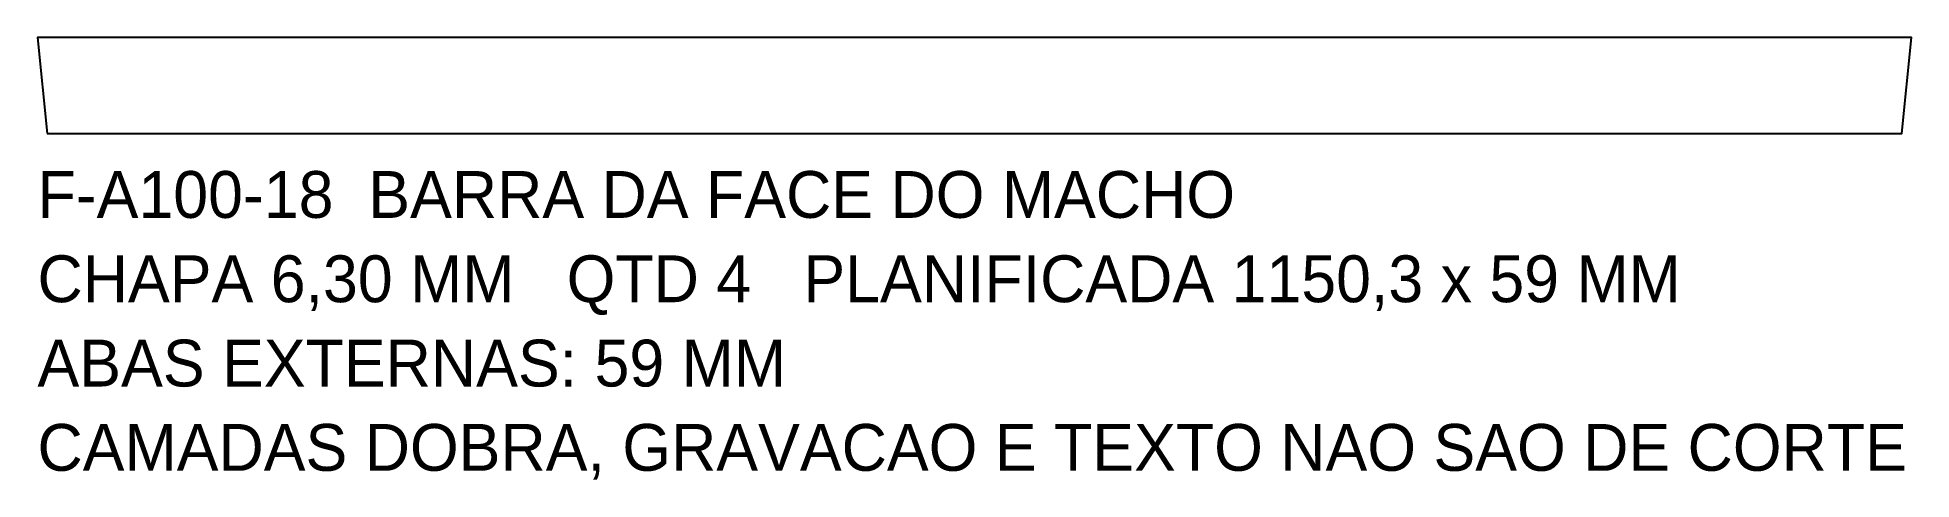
# Model space of a CAD drawing. Header units: millimetres. Extents: x 0 to 1150, y -212 to 59.
import ezdxf

# ---------------------------------------------------------------- set-up
doc = ezdxf.new("R2010")
doc.units = ezdxf.units.MM
doc.layers.add('CORTE', color=7, linetype='CONTINUOUS')
doc.layers.add('TEXTO', color=3, linetype='CONTINUOUS')

msp = doc.modelspace()

# ---------------------------------------------------------------- linework, layer by layer
at = {"layer": 'CORTE'}
msp.add_lwpolyline([(6, 0), (1144.33, 0), (1150.33, 59.01), (0, 59.01)], close=True, dxfattribs=at)

# ---------------------------------------------------------------- texts
at = {"layer": 'TEXTO'}
for s, p in [('F-A100-18  BARRA DA FACE DO MACHO', (0, -51.76485)), ('CHAPA 6,30 MM   QTD 4   PLANIFICADA 1150,3 x 59 MM', (0, -103.5297)), ('ABAS EXTERNAS: 59 MM', (0, -155.29455)), ('CAMADAS DOBRA, GRAVACAO E TEXTO NAO SAO DE CORTE', (0, -207.0594))]:
    msp.add_text(s, height=28.75825, dxfattribs=at).set_placement(p)

doc.saveas('drawing.dxf')
